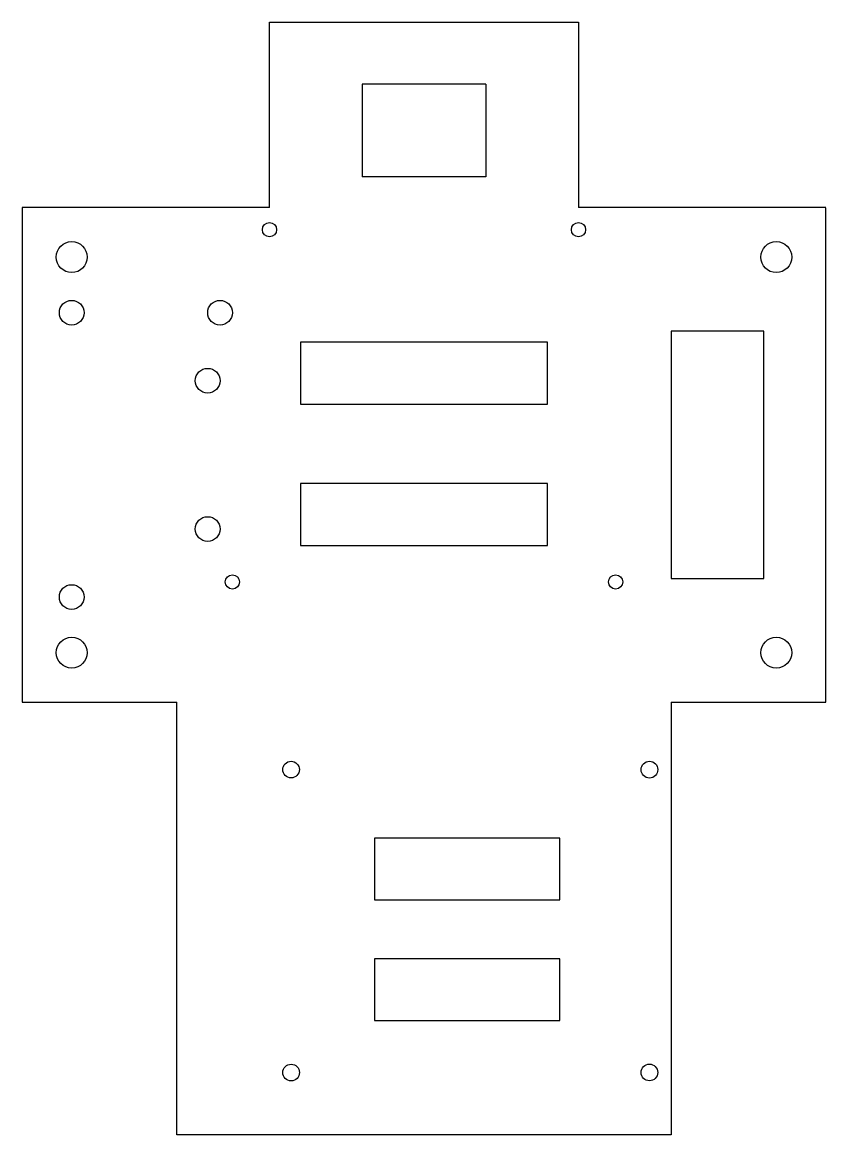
# Model space of a CAD drawing. Header units: millimetres. Extents: x -65 to 65, y -95 to 85.
import ezdxf

# ---------------------------------------------------------------- set-up
doc = ezdxf.new("R2010")
doc.units = ezdxf.units.MM

msp = doc.modelspace()

# ---------------------------------------------------------------- linework, layer by layer
at = {"color": 7, "linetype": 'Continuous', "lineweight": 25}
for p, q in [((-25, 55), (-25, 85)), ((-25, 85), (25, 85)), ((25, 85), (25, 55)), ((-10, 75), (-10, 60)), ((10, 75), (-10, 75)), ((10, 75), (10, 60)), ((10, 60), (-10, 60)), ((-65, 55), (-65, -25)), ((-25, 55), (-65, 55)), ((65, 55), (25, 55)), ((65, -25), (65, 55)), ((55, 35), (40, 35)), ((40, 35), (40, -5)), ((55, -5), (55, 35)), ((20, 33.22), (-20, 33.22)), ((-20, 33.22), (-20, 23.22)), ((20, 23.22), (20, 33.22)), ((-20, 23.22), (20, 23.22)), ((20, 10.36), (-20, 10.36)), ((-20, 10.36), (-20, 0.36)), ((20, 0.36), (20, 10.36)), ((-20, 0.36), (20, 0.36)), ((40, -5), (55, -5)), ((-65, -25), (-40, -25)), ((-40, -95), (-40, -25)), ((40, -25), (65, -25)), ((40, -25), (40, -95)), ((22, -47.01), (-8, -47.01)), ((-8, -47.01), (-8, -57.01)), ((22, -57.01), (22, -47.01)), ((-8, -57.01), (22, -57.01)), ((22, -66.53), (-8, -66.53)), ((-8, -66.53), (-8, -76.53)), ((22, -76.53), (22, -66.53)), ((-8, -76.53), (22, -76.53)), ((40, -95), (-40, -95))]:
    msp.add_line(p, q, dxfattribs=at)
for centre, radius in [((-25, 51.44), 1.15), ((25, 51.44), 1.15), ((-57, 47), 2.5), ((57, 47), 2.5), ((-57, 38), 2), ((-33, 38), 2), ((-35, 27), 2), ((-35, 3), 2), ((-31, -5.56), 1.15), ((31, -5.56), 1.15), ((-57, -8), 2), ((-57, -17), 2.5), ((57, -17), 2.5), ((-21.51, -35.92), 1.35), ((36.48, -35.93), 1.35), ((-21.5, -84.94), 1.35), ((36.47, -84.92), 1.35)]:
    msp.add_circle(centre, radius, dxfattribs=at)

doc.saveas('drawing.dxf')
